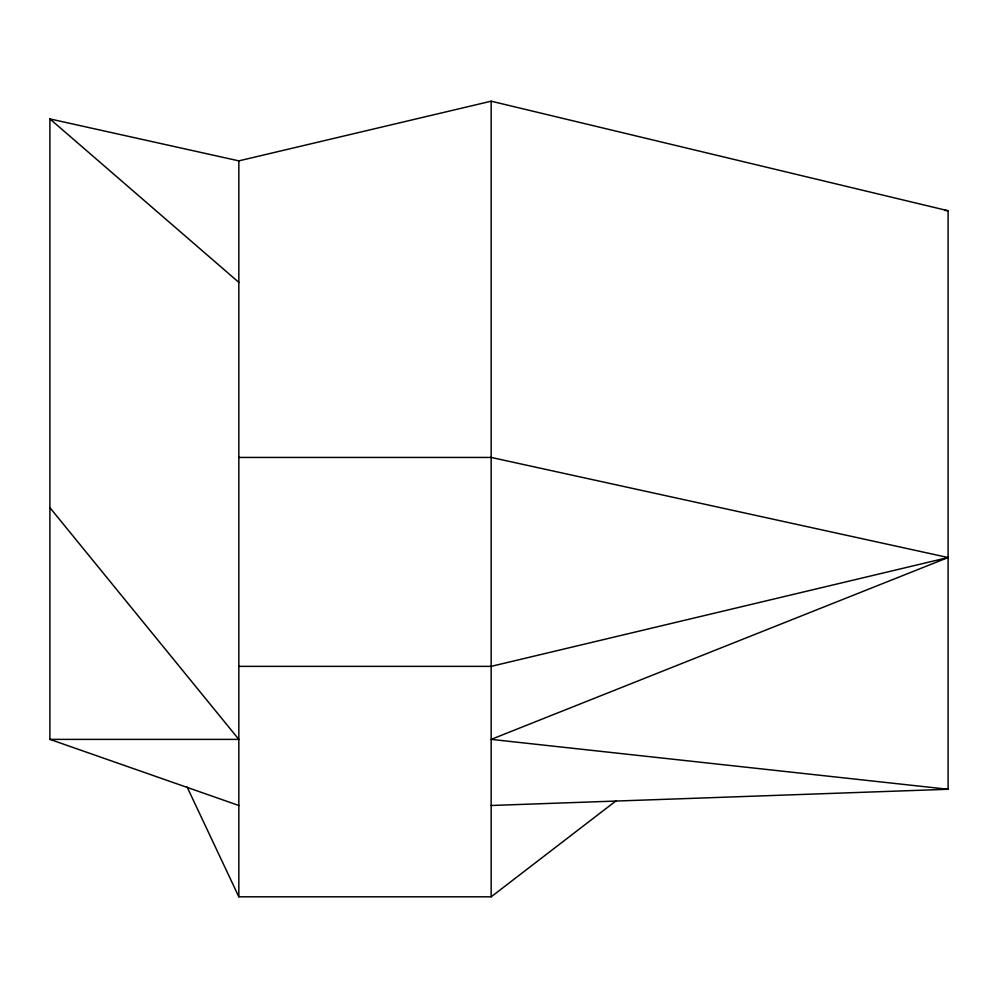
<?xml version="1.0" encoding="UTF-8"?>
<svg xmlns="http://www.w3.org/2000/svg" width="998" height="998" viewBox="0 0 998 998"><rect width="100%" height="100%" fill="white"/><g stroke="black" fill="none" stroke-linecap="round" stroke-linejoin="round"><path stroke-width="1.5" d="M187.125 787.048L238.834 896.803L491.166 896.803L615.903 800.945M238.834 457.433L491.166 457.433L948.1 557.533L491.166 739.381L948.1 789.268L948.1 210.753L491.166 101.197L238.834 160.865L49.9 118.912L49.9 739.381L238.834 805.486M948.1 557.533L491.166 666.365L238.834 666.365M491.166 805.486L948.1 789.268M49.9 739.381L238.834 739.381L49.9 507.658M945.006 210.416L948.1 210.753M49.9 118.912L238.834 282.372M491.166 101.197L491.166 896.803M238.834 160.865L238.834 896.803"/></g></svg>
